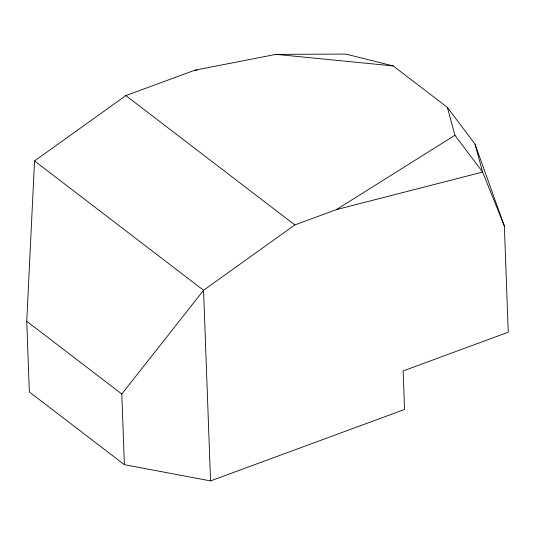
<?xml version="1.0" encoding="UTF-8"?>
<svg xmlns="http://www.w3.org/2000/svg" width="535" height="535" viewBox="0 0 535 535"><rect width="100%" height="100%" fill="white"/><g stroke="black" fill="none" stroke-linecap="round" stroke-linejoin="round"><path stroke-width="0.8" d="M26.75 321.274L34.541 160.955L125.825 95.598L194.72 70.225L276.04 54.363L345.851 54.088L393.192 65.919L447.36 107.361L475.033 144.149L504.358 226.051L508.25 332.202L403.143 370.909L404.554 409.469L210.549 480.911L124.401 464.681L29.345 391.948L26.75 321.274L121.806 394.007L124.401 464.681M121.806 394.007L203.561 290.278L294.845 224.921L336.321 209.646L482.603 172.056L504.358 226.051M336.321 209.646L454.931 135.275L447.36 107.361M194.72 70.225L197.214 70.219M276.04 54.363L393.192 65.919M125.825 95.598L294.845 224.921M34.541 160.955L203.561 290.278L210.549 480.911M454.931 135.275L482.603 172.056L475.033 144.149"/></g></svg>
